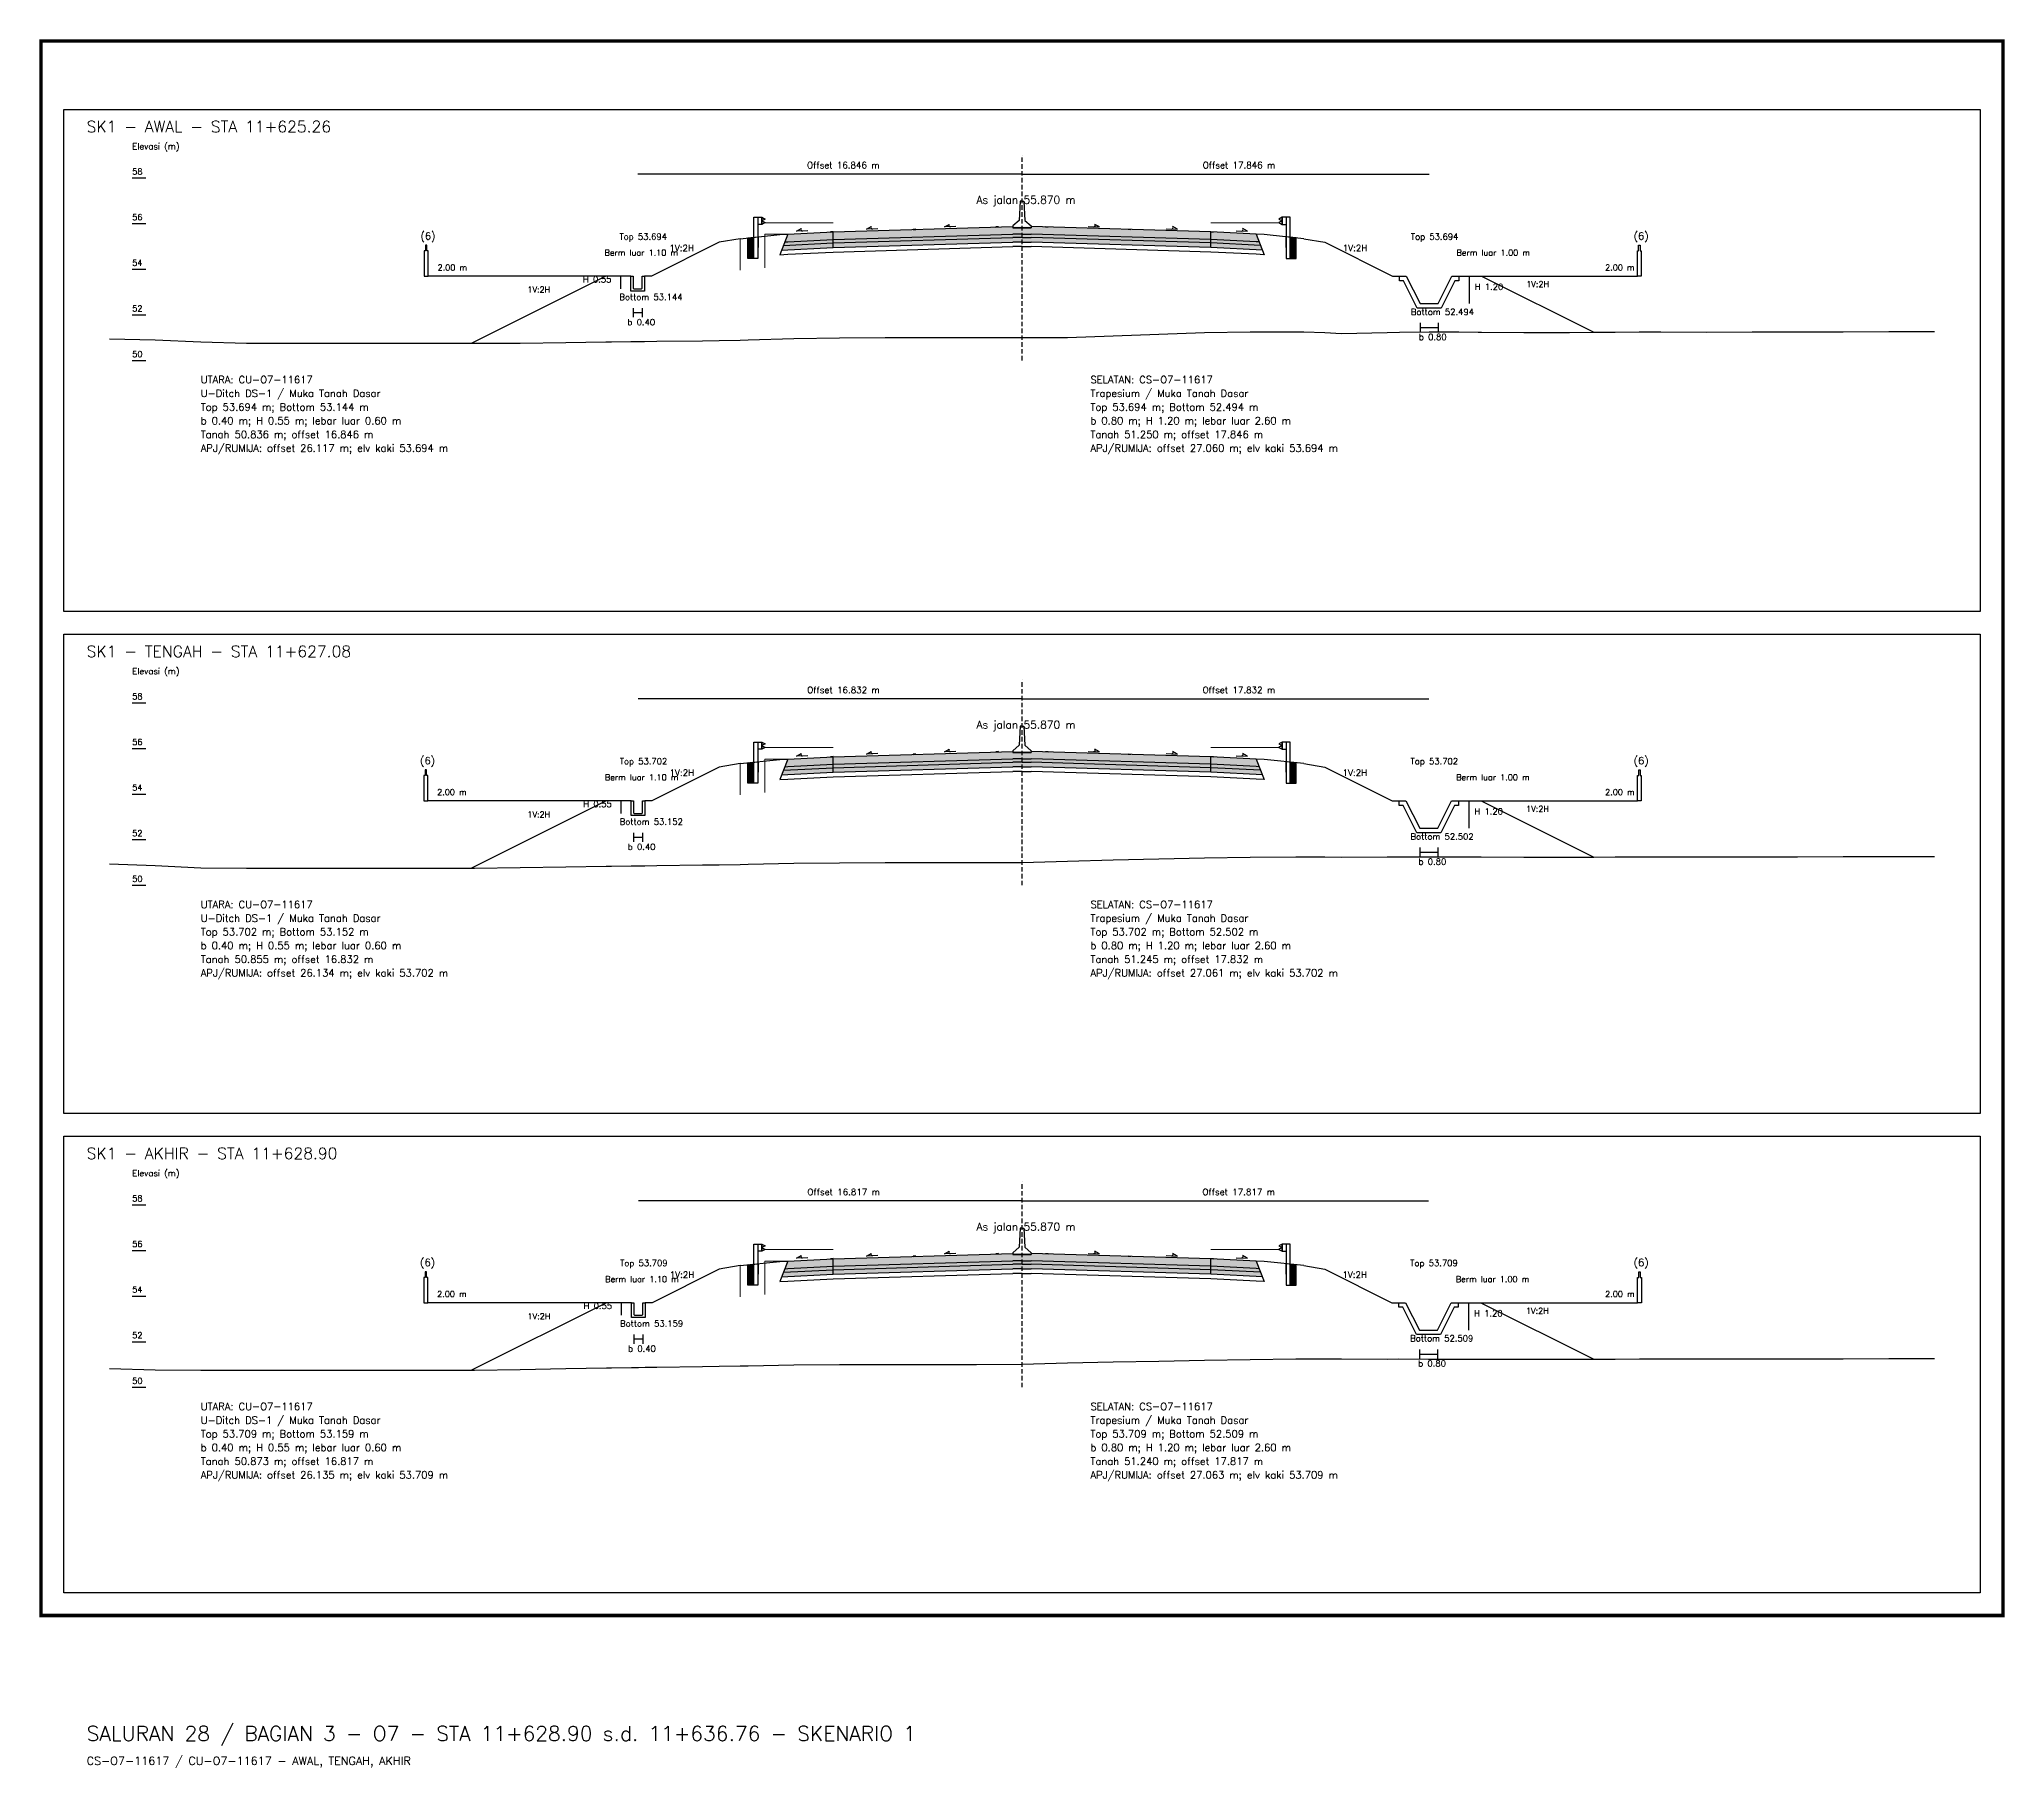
# Model space of a CAD drawing. Header units: metres. Extents: x -24715 to -24517, y 27498 to 30841.
# Drawn here: x -24710.6 to -24624.4, y 28927.4 to 29003.2 of the extents above; entities that cross this region are included whole.
import ezdxf

# ---------------------------------------------------------------- set-up
doc = ezdxf.new("R2010")
doc.units = ezdxf.units.M
doc.linetypes.add('PS_DASH', pattern=[0.3, 0.2, -0.1])
for name, color, linetype, lineweight in [('Dimensi', 230, 'Continuous', 20), ('GRS-ARSIR (HATCH)', 8, 'Continuous', 9), ('Guardrail', 20, 'Continuous', 30), ('HATCH - Beton ramping', 210, 'Continuous', 9), ('HATCH - LFA', 30, 'Continuous', 9), ('HATCH - Pavement', 50, 'Continuous', 9), ('Marka', 20, 'Continuous', 30), ('POT_ALL_GROUP', 2, 'Continuous', 70)]:
    doc.layers.add(name, color=color, linetype=linetype, lineweight=lineweight)
for name, color, linetype in [('POT_ALL_APJ', 2, 'Continuous'), ('POT_ALL_BORDER', 8, 'Continuous'), ('POT_ALL_CHANNEL1', 200, 'Continuous'), ('POT_ALL_DIM', 7, 'Continuous'), ('POT_ALL_GROUND', 1, 'Continuous'), ('POT_ALL_GUIDE', 8, 'Continuous'), ('POT_ALL_ROAD', 4, 'Continuous')]:
    doc.layers.add(name, color=color, linetype=linetype)
doc.styles.get("Standard").update_dxf_attribs({"font": 'simplex.shx'})

# ---------------------------------------------------------------- blocks, each defined once
blk = doc.blocks.new('JALAN_ASLI_TIPIKAL_2OKT_METER')
at = {"layer": 'Guardrail', "lineweight": 9}
h = blk.add_hatch(dxfattribs=at)
h.set_pattern_fill('JIS_LC_20', color=256, scale=0.002)
h.set_pattern_definition([(45, (-29.65569, -21.99233), (-0.02828427, 0.02828427), []), (45, (-29.65489, -21.99233), (-0.02828427, 0.02828427), [])])
h.paths.add_polyline_path([(-12.025, -1.394), (-11.753, -1.394), (-11.753, -0.471), (-12.018, -0.498)])
h = blk.add_hatch(dxfattribs=at)
h.set_pattern_fill('JIS_LC_20', color=256, scale=0.002)
h.set_pattern_definition([(45, (-29.40569, -21.99233), (-0.02828427, 0.02828427), []), (45, (-29.40489, -21.99233), (-0.02828427, 0.02828427), [])])
h.paths.add_polyline_path([(12.018, -0.498), (11.753, -0.471), (11.753, -1.394), (12.025, -1.394)])
at = {"layer": 'HATCH - Beton ramping'}
h = blk.add_hatch(dxfattribs=at)
h.set_pattern_fill('AR-CONC', color=256, scale=0.0005)
h.set_pattern_definition([(50, (-28.949556, -21.99233), (0.09109233, -0.00796954), [0.009525, -0.104775]), (355, (-28.94956, -21.99233), (-0.0176217, 0.09552842), [0.00762, -0.0838203]), (100.45144, (-28.941965, -21.992995), (0.07347062, 0.08755888), [0.008095, -0.08904512]), (46.1842, (-28.94956, -21.96693), (0.13553952, -0.02102116), [0.0142875, -0.1571625]), (96.63556, (-28.93826, -21.96868), (0.11870207, 0.12371306), [0.0121425, -0.1335678]), (351.18415, (-28.94956, -21.96693), (0.11870207, 0.12371306), [0.01143, -0.12572987]), (21, (-28.936856, -21.97328), (0.0758072, -0.0511326), [0.009525, -0.104775]), (326, (-28.93686, -21.97328), (0.03090101, 0.09209398), [0.00762, -0.08382]), (71.45144, (-28.93054, -21.97754), (0.1067082, 0.04096138), [0.008095, -0.08904497]), (37.5, (-28.949556, -21.99233), (0.001544302, 0.04227752), [0, -0.082804, 0, -0.08509, 0, -0.0841375]), (7.5, (-28.949556, -21.99233), (0.03340983, 0.05009029), [0, -0.048514, 0, -0.080899, 0, -0.0320675]), (327.5, (-28.977877, -21.99233), (0.067795298, -0.002864372), [0, -0.03175, 0, -0.09906, 0, -0.131445]), (317.5, (-28.990577, -21.99233), (0.07406459, 0.01271325), [0, -0.041275, 0, -0.065786, 0, -0.093345])])
h.paths.add_polyline_path([(-8.27, -0.566), (-10.401, -0.666), (-10.461, -0.826), (-8.27, -0.716)])
h.paths.add_polyline_path([(-0.4, -0.48), (0, -0.48), (0, -0.33), (-0.4, -0.33), (-8.27, -0.566), (-8.27, -0.716)])
h = blk.add_hatch(dxfattribs=at)
h.set_pattern_fill('AR-CONC', color=256, scale=0.0005)
h.set_pattern_definition([(50, (-28.699556, -21.99233), (0.09109233, -0.00796954), [0.009525, -0.104775]), (355, (-28.69956, -21.99233), (-0.01762171, 0.09552842), [0.00762, -0.0838203]), (100.45144, (-28.691965, -21.992995), (0.07347062, 0.08755888), [0.008095, -0.08904512]), (46.1842, (-28.69956, -21.96693), (0.13553952, -0.02102116), [0.0142875, -0.1571625]), (96.63556, (-28.68826, -21.96868), (0.11870207, 0.12371306), [0.0121425, -0.1335678]), (351.18415, (-28.69956, -21.96693), (0.11870207, 0.12371306), [0.01143, -0.12572987]), (21, (-28.686856, -21.97328), (0.0758072, -0.0511326), [0.009525, -0.104775]), (326, (-28.68686, -21.97328), (0.03090101, 0.09209398), [0.00762, -0.08382]), (71.45144, (-28.68054, -21.97754), (0.10670821, 0.04096138), [0.008095, -0.08904497]), (37.5, (-28.699556, -21.99233), (0.001544302, 0.04227752), [0, -0.082804, 0, -0.08509, 0, -0.0841375]), (7.5, (-28.699556, -21.99233), (0.03340983, 0.050090287), [0, -0.048514, 0, -0.080899, 0, -0.0320675]), (327.5, (-28.727877, -21.99233), (0.067795298, -0.002864372), [0, -0.03175, 0, -0.09906, 0, -0.131445]), (317.5, (-28.740577, -21.99233), (0.07406459, 0.012713246), [0, -0.041275, 0, -0.065786, 0, -0.093345])])
h.paths.add_polyline_path([(8.27, -0.566), (10.401, -0.666), (10.461, -0.826), (8.27, -0.716)])
h.paths.add_polyline_path([(0.4, -0.48), (0, -0.48), (0, -0.33), (0.4, -0.33), (8.27, -0.566), (8.27, -0.716)])
at = {"layer": 'HATCH - LFA'}
h = blk.add_hatch(dxfattribs=at)
h.set_pattern_fill('GRAVEL', color=256, scale=0.0075)
h.set_pattern_definition([(228.012788, (-28.812396, -21.801831), (-1.524, -1.7145), [0.0256291, -2.5372863]), (184.96974, (-28.829541, -21.820881), (2.2859999991, 0.1905000109), [0.04398035, -4.3540537]), (132.510447, (-28.873356, -21.824691), (1.9050000008, -2.0954999993), [0.0310111, -3.0701042]), (267.27369, (-28.947651, -21.872316), (0.1905000004, 3.81), [0.0400503, -3.9649828]), (292.833654, (-28.949556, -21.912321), (-0.9525, 2.286), [0.0392725, -3.8879856]), (357.27369, (-28.934316, -21.948516), (-3.81, 0.1905000004), [0.0400503, -3.9649828]), (37.69424, (-28.894311, -21.950421), (-2.4764999999, -1.9050000001), [0.0529645, -5.24348365]), (72.255328, (-28.852401, -21.918036), (1.3335000004, 4.1909999999), [0.050004, -4.95039425]), (121.429566, (-28.837161, -21.870411), (-1.5240000002, 2.4764999999), [0.040186, -3.9784159]), (175.23636, (-28.858116, -21.836121), (2.0955, -0.1905), [0.0458785, -2.2480453]), (222.397438, (-28.903836, -21.832311), (-2.2859999999, -2.0955000001), [0.05933084, -5.8737579]), (138.814075, (-28.759056, -21.874221), (-1.3335, 1.143), [0.0202503, -2.0047924]), (171.469234, (-28.774296, -21.860886), (2.4765, -0.3809999996), [0.03852615, -3.8140979]), (225, (-28.8124, -21.85517), (0, -0.1905), [0.0269407, -0.242467]), (203.19859, (-28.82573, -21.832311), (0.9525, 0.381), [0.0145081, -1.4362967]), (291.80141, (-28.839066, -21.838026), (-0.1905, 0.5715), [0.0205174, -1.0053565]), (30.96376, (-28.831446, -21.857076), (0.5715, 0.381), [0.033324, -1.0774724]), (161.56505, (-28.80287, -21.83993), (0.381, -0.1905), [0.0240965, -0.5783174]), (16.38954, (-28.949556, -21.838026), (1.905, 0.5715), [0.0337566, -3.341912]), (70.346176, (-28.917171, -21.828501), (-0.762, -2.0955), [0.0283199, -2.8036662]), (293.19859, (-28.80287, -21.801831), (-0.381, 0.9525), [0.029016, -1.4217888]), (343.61046, (-28.791441, -21.828501), (-1.905, 0.5715), [0.0337566, -3.341912]), (339.443955, (-28.949556, -21.956136), (-0.9525, 0.381), [0.0325526, -1.5950801]), (294.77514, (-28.919076, -21.967566), (-0.952500001, 2.0954999995), [0.0272754, -2.7002695]), (66.80141, (-28.800966, -21.992331), (0.381, 0.9525), [0.029016, -1.4217888]), (17.354025, (-28.789536, -21.965661), (-2.4765, -0.762), [0.0319337, -3.1614282]), (69.443955, (-28.89431, -21.992331), (-0.381, -0.9525), [0.0162763, -1.6113564]), (101.30993, (-28.812396, -21.99233), (-0.1905, 0.762), [0.0097136, -0.9616496]), (165.96376, (-28.8143, -21.982806), (0.5715, -0.1905), [0.0392725, -0.7461791]), (186.009006, (-28.852401, -21.973281), (1.905, 0.1905), [0.036395, -3.6031024]), (303.69007, (-28.831446, -21.87422), (-0.1905, 0.381), [0.0274743, -0.6593832]), (353.157227, (-28.816206, -21.897081), (3.2385, -0.3809999998), [0.0479668, -4.7487007]), (60.945396, (-28.76858, -21.902796), (-0.762, -1.3335), [0.0196131, -1.9417044]), (90, (-28.75906, -21.88565), (-0.1905, 0.1905), [0.01143, -0.17907]), (120.256437, (-28.856211, -21.967566), (0.762, -1.3335), [0.026465, -2.6200456]), (48.012787, (-28.869546, -21.944706), (1.524, 1.7145), [0.0512582, -2.5116572]), (0, (-28.83526, -21.9066), (0.1905, 0.1905), [0.04953, -0.14097]), (325.304846, (-28.785726, -21.906606), (1.9050000007, -1.333499999), [0.0301207, -2.9819488]), (254.0546, (-28.76096, -21.92375), (-0.1905, -0.762), [0.0277372, -1.3591238]), (207.645975, (-28.768581, -21.950421), (-3.6195000001, -1.9049999997), [0.0451609, -4.4709348]), (175.426079, (-28.808586, -21.971376), (-2.4765, 0.1905), [0.0477772, -4.7299385])])
h.paths.add_polyline_path([(-8.27, -0.716), (-10.461, -0.826), (-10.54, -1.03), (-8.27, -0.916)])
h.paths.add_polyline_path([(-0.4, -0.68), (0, -0.68), (0, -0.48), (-0.4, -0.48), (-8.27, -0.716), (-8.27, -0.916)])
h = blk.add_hatch(dxfattribs=at)
h.set_pattern_fill('GRAVEL', color=256, scale=0.0075)
h.set_pattern_definition([(228.012788, (-28.562396, -21.801831), (-1.524, -1.7145), [0.0256291, -2.5372863]), (184.96974, (-28.579541, -21.820881), (2.2859999991, 0.1905000109), [0.04398035, -4.3540537]), (132.510447, (-28.623356, -21.824691), (1.9050000008, -2.0954999993), [0.0310111, -3.0701042]), (267.27369, (-28.697651, -21.872316), (0.1905000004, 3.81), [0.04005034, -3.9649828]), (292.833654, (-28.699556, -21.912321), (-0.9525, 2.286), [0.0392725, -3.8879856]), (357.27369, (-28.684316, -21.948516), (-3.81, 0.1905000004), [0.04005034, -3.9649828]), (37.69424, (-28.644311, -21.950421), (-2.4764999999, -1.9050000001), [0.0529645, -5.24348365]), (72.255328, (-28.602401, -21.918036), (1.3335000004, 4.1909999999), [0.050004, -4.95039425]), (121.429566, (-28.587161, -21.870411), (-1.5240000002, 2.4764999999), [0.040186, -3.9784159]), (175.23636, (-28.608116, -21.836121), (2.0955, -0.1905000003), [0.0458785, -2.2480453]), (222.397438, (-28.653836, -21.832311), (-2.2859999999, -2.0955000001), [0.05933084, -5.87375794]), (138.814075, (-28.509056, -21.874221), (-1.3335, 1.143), [0.02025034, -2.0047924]), (171.469234, (-28.524296, -21.860886), (2.4765, -0.3809999996), [0.03852615, -3.8140979]), (225, (-28.5624, -21.85517), (0, -0.1905), [0.0269407, -0.242467]), (203.19859, (-28.57573, -21.832311), (0.9525, 0.381), [0.0145081, -1.4362967]), (291.80141, (-28.589066, -21.838026), (-0.1905, 0.5715), [0.0205174, -1.0053565]), (30.96376, (-28.581446, -21.857076), (0.5715, 0.381), [0.033324, -1.0774724]), (161.56505, (-28.55287, -21.83993), (0.381, -0.1905), [0.0240965, -0.57831736]), (16.38954, (-28.699556, -21.838026), (1.905, 0.5715), [0.0337566, -3.341912]), (70.346176, (-28.667171, -21.828501), (-0.762, -2.0955), [0.0283199, -2.8036662]), (293.19859, (-28.55287, -21.801831), (-0.381, 0.9525), [0.029016, -1.4217888]), (343.61046, (-28.541441, -21.828501), (-1.905, 0.5714999999), [0.0337566, -3.341912]), (339.443955, (-28.699556, -21.956136), (-0.9525, 0.381), [0.03255264, -1.5950801]), (294.77514, (-28.669076, -21.967566), (-0.952500001, 2.0954999995), [0.0272754, -2.7002695]), (66.80141, (-28.550966, -21.992331), (0.381, 0.9525), [0.029016, -1.4217888]), (17.354025, (-28.539536, -21.965661), (-2.4765, -0.7620000002), [0.0319337, -3.1614282]), (69.443955, (-28.64431, -21.992331), (-0.381, -0.9525), [0.0162763, -1.6113564]), (101.30993, (-28.562396, -21.99233), (-0.1905, 0.762), [0.0097136, -0.9616496]), (165.96376, (-28.5643, -21.982806), (0.5715, -0.1905), [0.0392725, -0.7461791]), (186.009006, (-28.602401, -21.973281), (1.905, 0.1905), [0.036395, -3.6031024]), (303.69007, (-28.581446, -21.87422), (-0.1905, 0.381), [0.0274743, -0.6593832]), (353.157227, (-28.566206, -21.897081), (3.2385, -0.3809999998), [0.04796676, -4.7487007]), (60.945396, (-28.51858, -21.902796), (-0.762, -1.3335), [0.0196131, -1.9417044]), (90, (-28.50906, -21.88565), (-0.1905, 0.1905), [0.01143, -0.17907]), (120.256437, (-28.606211, -21.967566), (0.762, -1.3335), [0.026465, -2.62004556]), (48.012787, (-28.619546, -21.944706), (1.524, 1.7145), [0.0512582, -2.5116572]), (0, (-28.58526, -21.9066), (0.1905, 0.1905), [0.04953, -0.14097]), (325.304846, (-28.535726, -21.906606), (1.9050000007, -1.333499999), [0.0301207, -2.98194875]), (254.054604, (-28.51096, -21.92375), (-0.1905, -0.762), [0.0277372, -1.35912375]), (207.645975, (-28.518581, -21.950421), (-3.6195000001, -1.9049999997), [0.0451609, -4.4709348]), (175.426079, (-28.558586, -21.971376), (-2.4765, 0.1905), [0.0477772, -4.7299385])])
h.paths.add_polyline_path([(8.27, -0.716), (10.461, -0.826), (10.54, -1.03), (8.27, -0.916)])
h.paths.add_polyline_path([(0.4, -0.68), (0, -0.68), (0, -0.48), (0.4, -0.48), (8.27, -0.716), (8.27, -0.916)])
at = {"layer": 'HATCH - Pavement'}
h = blk.add_hatch(dxfattribs=at)
h.set_pattern_fill('AR-CONC', color=256, scale=0.001)
h.set_pattern_definition([(50, (-89.43046, -52.62889), (0.18218467, -0.01593909), [0.01905, -0.20955]), (355, (-89.43046, -52.6289), (-0.03524342, 0.19105685), [0.01524, -0.1676406]), (100.45144, (-89.41528, -52.63022), (0.14694125, 0.17511775), [0.01619, -0.17809024]), (46.1842, (-89.43046, -52.5781), (0.27107904, -0.04204233), [0.028575, -0.314325]), (96.63556, (-89.40787, -52.5816), (0.23740413, 0.2474261), [0.024285, -0.2671356]), (351.18415, (-89.43046, -52.5781), (0.2374041, 0.2474261), [0.02286, -0.2514597]), (21, (-89.40506, -52.59079), (0.1516144, -0.1022652), [0.01905, -0.20955]), (326, (-89.40506, -52.5908), (0.06180203, 0.18418797), [0.01524, -0.16764]), (71.45144, (-89.39243, -52.59931), (0.21341642, 0.08192277), [0.01619, -0.17808994]), (37.5, (-89.43046, -52.62889), (0.003088603, 0.08455504), [0, -0.165608, 0, -0.17018, 0, -0.168275]), (7.5, (-89.43046, -52.62889), (0.06681966, 0.100180575), [0, -0.097028, 0, -0.161798, 0, -0.064135]), (327.5, (-89.4871, -52.62889), (0.135590595, -0.005728744), [0, -0.0635, 0, -0.19812, 0, -0.26289]), (317.5, (-89.5125, -52.62889), (0.14812918, 0.02542649), [0, -0.08255, 0, -0.131572, 0, -0.18669])])
h.paths.add_polyline_path([(-8.27, -0.236), (-10.27, -0.336), (-10.401, -0.673), (-10.27, -0.666), (-8.27, -0.566)])
h.paths.add_polyline_path([(-0.4, -0.33), (0, -0.33), (0, 0), (-0.4, 0), (-8.27, -0.236), (-8.27, -0.566)])
h = blk.add_hatch(dxfattribs=at)
h.set_pattern_fill('AR-CONC', color=256, scale=0.001)
h.set_pattern_definition([(50, (-89.18046, -52.62889), (0.18218467, -0.01593909), [0.01905, -0.20955]), (355, (-89.18046, -52.6289), (-0.03524342, 0.19105685), [0.01524, -0.16764058]), (100.45144, (-89.16528, -52.63022), (0.14694125, 0.17511775), [0.01619, -0.17809024]), (46.1842, (-89.18046, -52.5781), (0.27107904, -0.04204233), [0.028575, -0.314325]), (96.63556, (-89.15787, -52.5816), (0.23740413, 0.2474261), [0.024285, -0.2671356]), (351.18415, (-89.18046, -52.5781), (0.2374041, 0.2474261), [0.02286, -0.2514597]), (21, (-89.15506, -52.59079), (0.1516144, -0.1022652), [0.01905, -0.20955]), (326, (-89.15506, -52.5908), (0.06180203, 0.18418797), [0.01524, -0.16764]), (71.45144, (-89.14243, -52.59931), (0.21341642, 0.08192277), [0.01619, -0.17808994]), (37.5, (-89.18046, -52.62889), (0.003088603, 0.08455504), [0, -0.165608, 0, -0.17018, 0, -0.168275]), (7.5, (-89.18046, -52.62889), (0.06681966, 0.100180575), [0, -0.097028, 0, -0.161798, 0, -0.064135]), (327.5, (-89.2371, -52.62889), (0.135590595, -0.005728744), [0, -0.0635, 0, -0.19812, 0, -0.26289]), (317.5, (-89.2625, -52.62889), (0.14812918, 0.02542649), [0, -0.08255, 0, -0.131572, 0, -0.18669])])
h.paths.add_polyline_path([(8.27, -0.236), (10.27, -0.336), (10.401, -0.673), (10.27, -0.666), (8.27, -0.566)])
h.paths.add_polyline_path([(0.4, -0.33), (0, -0.33), (0, 0), (0.4, 0), (8.27, -0.236), (8.27, -0.566)])
at = {"layer": 'Marka'}
h = blk.add_hatch(color=256, dxfattribs=at)
h.dxf.hatch_style = 1
h.paths.add_polyline_path([(-8.27, -0.23), (-8.39, -0.236), (-8.39, -0.242), (-8.27, -0.236)])
h.paths.add_polyline_path([(-4.65, -0.122), (-4.77, -0.125), (-4.77, -0.131), (-4.65, -0.128)])
h.paths.add_polyline_path([(-1.03, -0.019), (-1.03, -0.013), (-1.15, -0.017), (-1.15, -0.023)])
h = blk.add_hatch(color=256, dxfattribs=at)
h.dxf.hatch_style = 1
h.paths.add_polyline_path([(8.27, -0.23), (8.39, -0.236), (8.39, -0.242), (8.27, -0.236)])
h.paths.add_polyline_path([(4.65, -0.122), (4.77, -0.125), (4.77, -0.131), (4.65, -0.128)])
h.paths.add_polyline_path([(1.03, -0.019), (1.03, -0.013), (1.15, -0.017), (1.15, -0.023)])
for p, q in [((-8.27, -0.236), (-0.4, 0)), ((8.27, -0.236), (0.4, 0)), ((-12.353, -0.533), (-10.622, -0.354)), ((-10.27, -0.336), (-10.62, -1.234)), ((-10.62, -0.354), (-10.27, -0.336)), ((-10.461, -0.826), (-8.27, -0.716)), ((-10.401, -0.673), (-10.27, -0.666)), ((-10.27, -0.336), (-8.27, -0.236)), ((-10.27, -0.666), (-8.27, -0.566)), ((-8.27, -0.916), (-8.27, -0.236)), ((-8.27, -0.566), (-0.4, -0.33)), ((-8.27, -0.716), (-0.4, -0.48)), ((-8.27, -0.916), (-0.4, -0.68)), ((0, -0.05), (-0.4, -0.05)), ((0, -0.33), (-0.4, -0.33)), ((0, -0.48), (-0.4, -0.48)), ((0, -0.68), (-0.4, -0.68)), ((0, -0.05), (0.4, -0.05)), ((0, -0.33), (0.4, -0.33)), ((0, -0.48), (0.4, -0.48)), ((0, -0.68), (0.4, -0.68)), ((8.27, -0.566), (0.4, -0.33)), ((8.27, -0.716), (0.4, -0.48)), ((8.27, -0.916), (0.4, -0.68)), ((8.27, -0.916), (8.27, -0.236)), ((10.27, -0.336), (8.27, -0.236)), ((10.27, -0.666), (8.27, -0.566)), ((10.461, -0.826), (8.27, -0.716)), ((10.27, -0.336), (10.62, -1.234)), ((10.62, -0.354), (10.27, -0.336)), ((10.401, -0.673), (10.27, -0.666)), ((12.353, -0.533), (10.622, -0.354)), ((-10.62, -1.234), (-10.27, -1.216)), ((-10.54, -1.03), (-8.27, -0.916)), ((-10.27, -1.216), (-8.27, -1.116)), ((-8.27, -1.116), (-0.4, -0.88)), ((0, -0.88), (-0.4, -0.88)), ((0, -0.88), (0.4, -0.88)), ((8.27, -1.116), (0.4, -0.88)), ((10.54, -1.03), (8.27, -0.916)), ((10.27, -1.216), (8.27, -1.116)), ((10.62, -1.234), (10.27, -1.216))]:
    blk.add_line(p, q)
for points in [[(0, 1.11), (-0.075, 1.11), (-0.125, 0.27), (-0.4, 0.03), (-0.4, -0.05), (0, -0.05)], [(0, 1.11), (0.075, 1.11), (0.125, 0.27), (0.4, 0.03), (0.4, -0.05), (0, -0.05)], [(-6.818, -0.116), (-6.616, 0)], [(-3.401, -0.02), (-3.199, 0.096)], [(3.401, -0.02), (3.199, 0.096)], [(6.818, -0.116), (6.616, 0)], [(-9.887, -0.208), (-9.686, -0.092)], [(-9.387, -0.193), (-9.887, -0.208)], [(-6.318, -0.101), (-6.818, -0.116)], [(-2.901, -0.005), (-3.401, -0.02)], [(2.901, -0.005), (3.401, -0.02)], [(6.318, -0.101), (6.818, -0.116)], [(9.387, -0.193), (9.887, -0.208)], [(9.887, -0.208), (9.686, -0.092)]]:
    blk.add_lwpolyline(points)
for centre, start, end in [((-6.556, -0.037), 148.28164, 271.71836), ((-3.139, 0.059), 148.28164, 271.71836), ((3.139, 0.059), 268.28164, 31.71836), ((6.556, -0.037), 268.28164, 31.71836), ((-9.625, -0.129), 148.28164, 271.71836), ((9.625, -0.129), 268.28164, 31.71836)]:
    blk.add_arc(centre, 0.0711, start, end)
at = {"layer": 'Dimensi'}
for p, q in [((-8.27, 0.168), (-11.27, 0.168)), ((8.27, 0.168), (11.27, 0.168))]:
    blk.add_line(p, q, dxfattribs=at)
at = {"layer": 'GRS-ARSIR (HATCH)'}
for p, q in [((-12.353, -0.533), (-12.353, -1.909)), ((-11.27, -0.336), (-11.27, -1.803)), ((-10.27, -0.336), (-11.27, -0.336))]:
    blk.add_line(p, q, dxfattribs=at)
at = {"layer": 'Guardrail'}
for points in [[(-11.753, -1.394), (-11.753, 0.406), (-11.575, 0.406), (-11.575, -1.394), (-11.753, -1.394)], [(-11.575, 0.406), (-11.397, 0.406), (-11.397, 0.094), (-11.575, 0.094)], [(-11.397, 0.25), (-11.397, 0.406), (-11.262, 0.328), (-11.397, 0.25)], [(-11.397, 0.094), (-11.397, 0.25), (-11.262, 0.172), (-11.397, 0.094)], [(11.397, 0.25), (11.397, 0.406), (11.262, 0.328), (11.397, 0.25)], [(11.397, 0.094), (11.397, 0.25), (11.262, 0.172), (11.397, 0.094)], [(11.575, 0.406), (11.397, 0.406), (11.397, 0.094), (11.575, 0.094)], [(11.753, -1.394), (11.753, 0.406), (11.575, 0.406), (11.575, -1.394), (11.753, -1.394)], [(-11.575, -1.394), (-12.025, -1.394), (-12.018, -0.498), (-11.568, -0.453), (-11.575, -1.394)], [(11.575, -1.394), (12.025, -1.394), (12.018, -0.498), (11.568, -0.453), (11.575, -1.394)]]:
    blk.add_lwpolyline(points, dxfattribs=at)
at = {"layer": 'Marka'}
for points in [[(-8.39, -0.242), (-8.27, -0.236), (-8.27, -0.23), (-8.39, -0.236), (-8.39, -0.242)], [(8.39, -0.242), (8.27, -0.236), (8.27, -0.23), (8.39, -0.236), (8.39, -0.242)]]:
    blk.add_lwpolyline(points, dxfattribs=at)
for points in [[(-4.65, -0.122), (-4.77, -0.125), (-4.77, -0.131), (-4.65, -0.128)], [(-1.03, -0.013), (-1.15, -0.017), (-1.15, -0.023), (-1.03, -0.019)], [(1.03, -0.013), (1.15, -0.017), (1.15, -0.023), (1.03, -0.019)], [(4.65, -0.122), (4.77, -0.125), (4.77, -0.131), (4.65, -0.128)]]:
    blk.add_lwpolyline(points, close=True, dxfattribs=at)

msp = doc.modelspace()

# ---------------------------------------------------------------- linework, layer by layer
at = {"layer": 'POT_ALL_APJ', "linetype": 'Continuous'}
for points in [[(-24693.72345, 28993.90118), (-24693.72345, 28992.79677), (-24693.55345, 28992.79677), (-24693.55345, 28993.90118), (-24693.60845, 28993.90118), (-24693.60845, 28994.15118), (-24693.63845, 28994.15118), (-24693.66845, 28994.15118), (-24693.66845, 28993.90118), (-24693.72345, 28993.90118)], [(-24640.37637, 28993.90118), (-24640.37637, 28992.79677), (-24640.54637, 28992.79677), (-24640.54637, 28993.90118), (-24640.49137, 28993.90118), (-24640.49137, 28994.15118), (-24640.46137, 28994.15118), (-24640.43137, 28994.15118), (-24640.43137, 28993.90118), (-24640.37637, 28993.90118)], [(-24685.76748, 28992.79677), (-24693.55345, 28992.79677)], [(-24647.37482, 28992.79677), (-24640.54637, 28992.79677)], [(-24693.74049, 28970.90852), (-24693.74049, 28969.80411), (-24693.57049, 28969.80411), (-24693.57049, 28970.90852), (-24693.62549, 28970.90852), (-24693.62549, 28971.15852), (-24693.65549, 28971.15852), (-24693.68549, 28971.15852), (-24693.68549, 28970.90852), (-24693.74049, 28970.90852)], [(-24640.37471, 28970.90852), (-24640.37471, 28969.80411), (-24640.54471, 28969.80411), (-24640.54471, 28970.90852), (-24640.48971, 28970.90852), (-24640.48971, 28971.15852), (-24640.45971, 28971.15852), (-24640.42971, 28971.15852), (-24640.42971, 28970.90852), (-24640.37471, 28970.90852)], [(-24685.75278, 28969.80411), (-24693.57049, 28969.80411)], [(-24647.38952, 28969.80411), (-24640.54471, 28969.80411)], [(-24693.74141, 28948.91587), (-24693.74141, 28947.81146), (-24693.57141, 28947.81146), (-24693.57141, 28948.91587), (-24693.62641, 28948.91587), (-24693.62641, 28949.16587), (-24693.65641, 28949.16587), (-24693.68641, 28949.16587), (-24693.68641, 28948.91587), (-24693.74141, 28948.91587)], [(-24640.37329, 28948.91587), (-24640.37329, 28947.81146), (-24640.54329, 28947.81146), (-24640.54329, 28948.91587), (-24640.48829, 28948.91587), (-24640.48829, 28949.16587), (-24640.45829, 28949.16587), (-24640.42829, 28949.16587), (-24640.42829, 28948.91587), (-24640.37329, 28948.91587)], [(-24685.73808, 28947.81146), (-24693.57141, 28947.81146)], [(-24647.40422, 28947.81146), (-24640.54329, 28947.81146)]]:
    msp.add_lwpolyline(points, dxfattribs=at)
at = {"layer": 'POT_ALL_BORDER', "linetype": 'Continuous'}
for points in [[(-24709.52115, 29000.10229), (-24625.52115, 29000.10229), (-24625.52115, 28978.10229), (-24709.52115, 28978.10229), (-24709.52115, 29000.10229)], [(-24709.52115, 28977.10229), (-24625.52115, 28977.10229), (-24625.52115, 28956.10229), (-24709.52115, 28956.10229), (-24709.52115, 28977.10229)], [(-24709.52115, 28955.10229), (-24625.52115, 28955.10229), (-24625.52115, 28935.10229), (-24709.52115, 28935.10229), (-24709.52115, 28955.10229)]]:
    msp.add_lwpolyline(points, dxfattribs=at)
at = {"layer": 'POT_ALL_CHANNEL1', "linetype": 'Continuous'}
for points in [[(-24684.16748, 28992.79677), (-24684.06748, 28992.79677), (-24684.06748, 28992.14677), (-24684.66748, 28992.14677), (-24684.66748, 28992.79677), (-24684.56748, 28992.79677), (-24684.56748, 28992.27677), (-24684.53748, 28992.24677), (-24684.19748, 28992.24677), (-24684.16748, 28992.27677), (-24684.16748, 28992.79677)], [(-24650.97482, 28992.79677), (-24650.67482, 28992.79677), (-24650.07482, 28991.59677), (-24649.27482, 28991.59677), (-24648.67482, 28992.79677), (-24648.37482, 28992.79677), (-24648.37482, 28992.59677), (-24648.55121, 28992.59677), (-24649.15121, 28991.39677), (-24650.19843, 28991.39677), (-24650.79843, 28992.59677), (-24650.97482, 28992.59677), (-24650.97482, 28992.79677)], [(-24684.15278, 28969.80411), (-24684.05278, 28969.80411), (-24684.05278, 28969.15411), (-24684.65278, 28969.15411), (-24684.65278, 28969.80411), (-24684.55278, 28969.80411), (-24684.55278, 28969.28411), (-24684.52278, 28969.25411), (-24684.18278, 28969.25411), (-24684.15278, 28969.28411), (-24684.15278, 28969.80411)], [(-24650.98952, 28969.80411), (-24650.68952, 28969.80411), (-24650.08952, 28968.60411), (-24649.28952, 28968.60411), (-24648.68952, 28969.80411), (-24648.38952, 28969.80411), (-24648.38952, 28969.60411), (-24648.56591, 28969.60411), (-24649.16591, 28968.40411), (-24650.21313, 28968.40411), (-24650.81313, 28969.60411), (-24650.98952, 28969.60411), (-24650.98952, 28969.80411)], [(-24684.13808, 28947.81146), (-24684.03808, 28947.81146), (-24684.03808, 28947.16146), (-24684.63808, 28947.16146), (-24684.63808, 28947.81146), (-24684.53808, 28947.81146), (-24684.53808, 28947.29146), (-24684.50808, 28947.26146), (-24684.16808, 28947.26146), (-24684.13808, 28947.29146), (-24684.13808, 28947.81146)], [(-24651.00422, 28947.81146), (-24650.70422, 28947.81146), (-24650.10422, 28946.61146), (-24649.30422, 28946.61146), (-24648.70422, 28947.81146), (-24648.40422, 28947.81146), (-24648.40422, 28947.61146), (-24648.58061, 28947.61146), (-24649.18061, 28946.41146), (-24650.22782, 28946.41146), (-24650.82782, 28947.61146), (-24651.00422, 28947.61146), (-24651.00422, 28947.81146)]]:
    msp.add_lwpolyline(points, dxfattribs=at)
at = {"layer": 'POT_ALL_DIM', "linetype": 'Continuous'}
for points in [[(-24667.52115, 28997.27229), (-24684.36748, 28997.27229)], [(-24667.52115, 28997.27229), (-24649.67482, 28997.27229)], [(-24685.11748, 28992.79677), (-24685.11748, 28992.24677)], [(-24647.92482, 28992.79677), (-24647.92482, 28991.59677)], [(-24684.56748, 28991.39677), (-24684.56748, 28990.99677)], [(-24684.16748, 28991.39677), (-24684.16748, 28990.99677)], [(-24684.16748, 28991.19677), (-24684.56748, 28991.19677)], [(-24650.07482, 28990.74677), (-24650.07482, 28990.34677)], [(-24650.07482, 28990.54677), (-24649.27482, 28990.54677)], [(-24649.27482, 28990.74677), (-24649.27482, 28990.34677)], [(-24667.52115, 28974.27229), (-24684.35278, 28974.27229)], [(-24667.52115, 28974.27229), (-24649.68952, 28974.27229)], [(-24685.10278, 28969.80411), (-24685.10278, 28969.25411)], [(-24647.93952, 28969.80411), (-24647.93952, 28968.60411)], [(-24684.55278, 28968.40411), (-24684.55278, 28968.00411)], [(-24684.15278, 28968.20411), (-24684.55278, 28968.20411)], [(-24684.15278, 28968.40411), (-24684.15278, 28968.00411)], [(-24650.08952, 28967.75411), (-24650.08952, 28967.35411)], [(-24650.08952, 28967.55411), (-24649.28952, 28967.55411)], [(-24649.28952, 28967.75411), (-24649.28952, 28967.35411)], [(-24667.52115, 28952.27229), (-24684.33808, 28952.27229)], [(-24667.52115, 28952.27229), (-24649.70422, 28952.27229)], [(-24685.08808, 28947.81146), (-24685.08808, 28947.26146)], [(-24647.95422, 28947.81146), (-24647.95422, 28946.61146)], [(-24684.53808, 28946.41146), (-24684.53808, 28946.01146)], [(-24684.13808, 28946.41146), (-24684.13808, 28946.01146)], [(-24684.13808, 28946.21146), (-24684.53808, 28946.21146)], [(-24650.10422, 28945.76146), (-24650.10422, 28945.36146)], [(-24650.10422, 28945.56146), (-24649.30422, 28945.56146)], [(-24649.30422, 28945.76146), (-24649.30422, 28945.36146)]]:
    msp.add_lwpolyline(points, dxfattribs=at)
at = {"layer": 'POT_ALL_GROUND', "linetype": 'Continuous'}
for points in [[(-24707.52115, 28990.04758), (-24705.52115, 28990.00188), (-24703.52115, 28989.92246), (-24701.52115, 28989.85768), (-24699.52115, 28989.85852), (-24697.52115, 28989.8594), (-24695.52115, 28989.85754), (-24693.63845, 28989.85656), (-24693.52115, 28989.85655), (-24691.63845, 28989.86127), (-24691.52115, 28989.86196), (-24689.52115, 28989.86331), (-24687.52115, 28989.89005), (-24685.76748, 28989.91782), (-24685.52115, 28989.92172), (-24684.66748, 28989.93461), (-24684.36748, 28989.93791), (-24684.06748, 28989.94121), (-24683.52115, 28989.94722), (-24681.52115, 28989.96922), (-24680.79106, 28989.97726), (-24679.87442, 28989.99684), (-24679.52115, 28990.00659), (-24677.52115, 28990.0712), (-24675.52115, 28990.09271), (-24673.52115, 28990.10281), (-24671.52115, 28990.10398), (-24669.52115, 28990.10476), (-24667.52115, 28990.10383), (-24665.52115, 28990.11243), (-24663.52115, 28990.18341), (-24661.52115, 28990.26133), (-24659.52115, 28990.32235), (-24657.52115, 28990.35145), (-24655.52115, 28990.35085), (-24655.16787, 28990.35066), (-24654.25123, 28990.3262), (-24653.52115, 28990.28822), (-24651.52115, 28990.32231), (-24650.97482, 28990.34799), (-24649.67482, 28990.35215), (-24649.52115, 28990.35228), (-24648.37482, 28990.35069), (-24647.52115, 28990.3482), (-24647.37482, 28990.3473), (-24645.52115, 28990.33592), (-24643.52115, 28990.33347), (-24642.46137, 28990.34006), (-24641.52115, 28990.34591), (-24640.46137, 28990.35108), (-24639.52115, 28990.35181), (-24637.52115, 28990.35035), (-24635.52115, 28990.35328), (-24633.52115, 28990.35846), (-24631.52115, 28990.36145), (-24629.52115, 28990.36575), (-24627.52115, 28990.36719)], [(-24707.52115, 28967.03901), (-24705.52115, 28966.96542), (-24703.52115, 28966.862), (-24701.52115, 28966.85375), (-24699.52115, 28966.85253), (-24697.52115, 28966.85229), (-24695.52115, 28966.85229), (-24693.65549, 28966.85229), (-24693.52115, 28966.85229), (-24691.65549, 28966.85274), (-24691.52115, 28966.85353), (-24689.52115, 28966.87582), (-24687.52115, 28966.90749), (-24685.75278, 28966.93549), (-24685.52115, 28966.93916), (-24684.65278, 28966.95291), (-24684.35278, 28966.95766), (-24684.05278, 28966.96241), (-24683.52115, 28966.97083), (-24681.52115, 28966.99585), (-24680.79106, 28967.00389), (-24679.87442, 28967.01397), (-24679.52115, 28967.02196), (-24677.52115, 28967.07718), (-24675.52115, 28967.0921), (-24673.52115, 28967.101), (-24671.52115, 28967.10448), (-24669.52115, 28967.10508), (-24667.52115, 28967.10452), (-24665.52115, 28967.15582), (-24663.52115, 28967.21668), (-24661.52115, 28967.26624), (-24659.52115, 28967.30428), (-24657.52115, 28967.34232), (-24655.52115, 28967.34792), (-24655.16787, 28967.34774), (-24654.25123, 28967.3469), (-24653.52115, 28967.3302), (-24651.52115, 28967.34707), (-24650.98952, 28967.34695), (-24649.68952, 28967.34752), (-24649.52115, 28967.3474), (-24648.38952, 28967.34633), (-24647.52115, 28967.3441), (-24647.38952, 28967.3438), (-24645.52115, 28967.33355), (-24643.52115, 28967.33353), (-24642.45971, 28967.33925), (-24641.52115, 28967.34509), (-24640.45971, 28967.3474), (-24639.52115, 28967.34842), (-24637.52115, 28967.3485), (-24635.52115, 28967.35276), (-24633.52115, 28967.35603), (-24631.52115, 28967.358), (-24629.52115, 28967.36387), (-24627.52115, 28967.37098)], [(-24707.52115, 28944.92465), (-24705.52115, 28944.87158), (-24703.52115, 28944.85229), (-24701.52115, 28944.85229), (-24699.52115, 28944.85229), (-24697.52115, 28944.85229), (-24695.52115, 28944.85229), (-24693.65641, 28944.85229), (-24693.52115, 28944.85229), (-24691.65641, 28944.85229), (-24691.52115, 28944.85229), (-24689.52115, 28944.88301), (-24687.52115, 28944.9233), (-24685.73808, 28944.95316), (-24685.52115, 28944.95659), (-24684.63808, 28944.97058), (-24684.33808, 28944.97533), (-24684.03808, 28944.98008), (-24683.52115, 28944.98827), (-24681.52115, 28945.01994), (-24680.79106, 28945.03052), (-24679.87442, 28945.0406), (-24679.52115, 28945.04449), (-24677.52115, 28945.09057), (-24675.52115, 28945.09904), (-24673.52115, 28945.10306), (-24671.52115, 28945.10541), (-24669.52115, 28945.10482), (-24667.52115, 28945.10959), (-24665.52115, 28945.16771), (-24663.52115, 28945.21283), (-24661.52115, 28945.25087), (-24659.52115, 28945.2889), (-24657.52115, 28945.32694), (-24655.52115, 28945.34554), (-24655.16787, 28945.34496), (-24654.25123, 28945.34403), (-24653.52115, 28945.3433), (-24651.52115, 28945.34266), (-24651.00422, 28945.34281), (-24649.70422, 28945.34208), (-24649.52115, 28945.34195), (-24648.40422, 28945.34106), (-24647.52115, 28945.33996), (-24647.40422, 28945.33964), (-24645.52115, 28945.33445), (-24643.52115, 28945.33731), (-24642.45829, 28945.33845), (-24641.52115, 28945.34221), (-24640.45829, 28945.34336), (-24639.52115, 28945.34437), (-24637.52115, 28945.34735), (-24635.52115, 28945.35178), (-24633.52115, 28945.35225), (-24631.52115, 28945.35545), (-24629.52115, 28945.36129), (-24627.52115, 28945.3703)]]:
    msp.add_lwpolyline(points, dxfattribs=at)
at = {"layer": 'POT_ALL_GROUP', "linetype": 'Continuous', "lineweight": 70, "const_width": 0.15}
msp.add_lwpolyline([(-24710.52115, 29003.10229), (-24624.52115, 29003.10229), (-24624.52115, 28934.10229), (-24710.52115, 28934.10229), (-24710.52115, 29003.10229)], dxfattribs=at)
at = {"layer": 'POT_ALL_GUIDE', "linetype": 'PS_DASH'}
for points in [[(-24667.52115, 28989.10229), (-24667.52115, 28998.10229)], [(-24667.52115, 28966.10229), (-24667.52115, 28975.10229)], [(-24667.52115, 28944.10229), (-24667.52115, 28953.10229)]]:
    msp.add_lwpolyline(points, dxfattribs=at)
at = {"layer": 'POT_ALL_GUIDE', "linetype": 'Continuous'}
for points in [[(-24706.52115, 28997.10229), (-24705.92115, 28997.10229)], [(-24706.52115, 28995.10229), (-24705.92115, 28995.10229)], [(-24706.52115, 28993.10229), (-24705.92115, 28993.10229)], [(-24706.52115, 28991.10229), (-24705.92115, 28991.10229)], [(-24706.52115, 28989.10229), (-24705.92115, 28989.10229)], [(-24706.52115, 28974.10229), (-24705.92115, 28974.10229)], [(-24706.52115, 28972.10229), (-24705.92115, 28972.10229)], [(-24706.52115, 28970.10229), (-24705.92115, 28970.10229)], [(-24706.52115, 28968.10229), (-24705.92115, 28968.10229)], [(-24706.52115, 28966.10229), (-24705.92115, 28966.10229)], [(-24706.52115, 28952.10229), (-24705.92115, 28952.10229)], [(-24706.52115, 28950.10229), (-24705.92115, 28950.10229)], [(-24706.52115, 28948.10229), (-24705.92115, 28948.10229)], [(-24706.52115, 28946.10229), (-24705.92115, 28946.10229)], [(-24706.52115, 28944.10229), (-24705.92115, 28944.10229)]]:
    msp.add_lwpolyline(points, dxfattribs=at)
at = {"layer": 'POT_ALL_ROAD', "linetype": 'Continuous'}
for points in [[(-24679.87442, 28994.43889), (-24680.79106, 28994.28497), (-24683.76748, 28992.79677), (-24684.06748, 28992.79677)], [(-24655.16787, 28994.43889), (-24654.25123, 28994.28497), (-24651.27482, 28992.79677), (-24650.97482, 28992.79677)], [(-24685.76748, 28992.79677), (-24691.63845, 28989.86127)], [(-24684.66748, 28992.79677), (-24685.76748, 28992.79677)], [(-24648.37482, 28992.79677), (-24647.37482, 28992.79677)], [(-24647.37482, 28992.79677), (-24642.46137, 28990.34006)], [(-24679.87442, 28971.43889), (-24680.79106, 28971.28497), (-24683.75278, 28969.80411), (-24684.05278, 28969.80411)], [(-24655.16787, 28971.43889), (-24654.25123, 28971.28497), (-24651.28952, 28969.80411), (-24650.98952, 28969.80411)], [(-24685.75278, 28969.80411), (-24691.65549, 28966.85274)], [(-24684.65278, 28969.80411), (-24685.75278, 28969.80411)], [(-24648.38952, 28969.80411), (-24647.38952, 28969.80411)], [(-24647.38952, 28969.80411), (-24642.45971, 28967.33925)], [(-24679.87442, 28949.43889), (-24680.79106, 28949.28497), (-24683.73808, 28947.81146), (-24684.03808, 28947.81146)], [(-24655.16787, 28949.43889), (-24654.25123, 28949.28497), (-24651.30422, 28947.81146), (-24651.00422, 28947.81146)], [(-24685.73808, 28947.81146), (-24691.65641, 28944.85229)], [(-24684.63808, 28947.81146), (-24685.73808, 28947.81146)], [(-24648.40422, 28947.81146), (-24647.40422, 28947.81146)], [(-24647.40422, 28947.81146), (-24642.45829, 28945.33845)]]:
    msp.add_lwpolyline(points, dxfattribs=at)

# ---------------------------------------------------------------- block references
at = {"layer": 'POT_ALL_ROAD'}
for p in [(-24667.52115, 28994.97229), (-24667.52115, 28971.97229), (-24667.52115, 28949.97229)]:
    msp.add_blockref('JALAN_ASLI_TIPIKAL_2OKT_METER', p, dxfattribs=at)

# ---------------------------------------------------------------- texts
at = {"layer": 'POT_ALL_APJ'}
for s, height, p in [('(6)', 0.32, (-24693.88845, 28994.39677)), ('(6)', 0.32, (-24640.71137, 28994.39677)), ('2.00 m', 0.26, (-24693.13845, 28993.04677)), ('2.00 m', 0.26, (-24641.96137, 28993.04677)), ('(6)', 0.32, (-24693.90549, 28971.40411)), ('(6)', 0.32, (-24640.70971, 28971.40411)), ('2.00 m', 0.26, (-24693.15549, 28970.05411)), ('2.00 m', 0.26, (-24641.95971, 28970.05411)), ('(6)', 0.32, (-24693.90641, 28949.41146)), ('(6)', 0.32, (-24640.70829, 28949.41146)), ('2.00 m', 0.26, (-24693.15641, 28948.06146)), ('2.00 m', 0.26, (-24641.95829, 28948.06146))]:
    msp.add_text(s, height=height, dxfattribs=at).set_placement(p)
at = {"layer": 'POT_ALL_CHANNEL1'}
for s, height, p in [('Top 53.694', 0.27, (-24685.16748, 28994.39677)), ('Top 53.694', 0.27, (-24650.47482, 28994.39677)), ('Bottom 53.144', 0.27, (-24685.16748, 28991.74677)), ('Bottom 52.494', 0.27, (-24650.47482, 28991.09677)), ('UTARA: CU-O7-11617', 0.32, (-24703.52115, 28988.10229)), ('SELATAN: CS-O7-11617', 0.32, (-24664.52115, 28988.10229)), ('Top 53.702', 0.27, (-24685.15278, 28971.40411)), ('Top 53.702', 0.27, (-24650.48952, 28971.40411)), ('Bottom 53.152', 0.27, (-24685.15278, 28968.75411)), ('Bottom 52.502', 0.27, (-24650.48952, 28968.10411)), ('UTARA: CU-O7-11617', 0.32, (-24703.52115, 28965.10229)), ('SELATAN: CS-O7-11617', 0.32, (-24664.52115, 28965.10229)), ('Top 53.709', 0.27, (-24685.13808, 28949.41146)), ('Top 53.709', 0.27, (-24650.50422, 28949.41146)), ('Bottom 53.159', 0.27, (-24685.13808, 28946.76146)), ('Bottom 52.509', 0.27, (-24650.50422, 28946.11146)), ('UTARA: CU-O7-11617', 0.32, (-24703.52115, 28943.10229)), ('SELATAN: CS-O7-11617', 0.32, (-24664.52115, 28943.10229))]:
    msp.add_text(s, height=height, dxfattribs=at).set_placement(p)
at = {"layer": 'POT_ALL_DIM'}
for s, height, p in [('SK1 - AWAL - STA 11+625.26', 0.5, (-24708.52115, 28999.10229)), ('Elevasi (m)', 0.27, (-24706.52115, 28998.35229)), ('58', 0.26, (-24706.52115, 28997.25229)), ('Offset 16.846 m', 0.28, (-24676.94431, 28997.52229)), ('Offset 17.846 m', 0.28, (-24659.59798, 28997.52229)), ('56', 0.26, (-24706.52115, 28995.25229)), ('As jalan 55.870 m', 0.34, (-24669.52115, 28995.97229)), ('Berm luar 1.10 m', 0.26, (-24685.81748, 28993.69677)), ('1V:2H', 0.28, (-24682.97927, 28993.89087)), ('1V:2H', 0.28, (-24653.46303, 28993.89087)), ('Berm luar 1.00 m', 0.26, (-24648.47482, 28993.69677)), ('54', 0.26, (-24706.52115, 28993.25229)), ('1V:2H', 0.26, (-24689.20296, 28992.07902)), ('H 0.55', 0.27, (-24686.76748, 28992.52177)), ('H 1.20', 0.27, (-24647.67482, 28992.19677)), ('1V:2H', 0.26, (-24645.41809, 28992.31841)), ('52', 0.26, (-24706.52115, 28991.25229)), ('b 0.40', 0.27, (-24684.81748, 28990.64677)), ('50', 0.26, (-24706.52115, 28989.25229)), ('b 0.80', 0.27, (-24650.12482, 28989.99677)), ('U-Ditch DS-1 / Muka Tanah Dasar', 0.32, (-24703.52115, 28987.50229)), ('Trapesium / Muka Tanah Dasar', 0.32, (-24664.52115, 28987.50229)), ('Top 53.694 m; Bottom 53.144 m', 0.32, (-24703.52115, 28986.90229)), ('Top 53.694 m; Bottom 52.494 m', 0.32, (-24664.52115, 28986.90229)), ('b 0.40 m; H 0.55 m; lebar luar 0.60 m', 0.32, (-24703.52115, 28986.30229)), ('b 0.80 m; H 1.20 m; lebar luar 2.60 m', 0.32, (-24664.52115, 28986.30229)), ('Tanah 50.836 m; offset 16.846 m', 0.32, (-24703.52115, 28985.70229)), ('APJ/RUMIJA: offset 26.117 m; elv kaki 53.694 m', 0.32, (-24703.52115, 28985.10229)), ('Tanah 51.250 m; offset 17.846 m', 0.32, (-24664.52115, 28985.70229)), ('APJ/RUMIJA: offset 27.060 m; elv kaki 53.694 m', 0.32, (-24664.52115, 28985.10229)), ('SK1 - TENGAH - STA 11+627.08', 0.5, (-24708.52115, 28976.10229)), ('Elevasi (m)', 0.27, (-24706.52115, 28975.35229)), ('58', 0.26, (-24706.52115, 28974.25229)), ('Offset 16.832 m', 0.28, (-24676.93696, 28974.52229)), ('Offset 17.832 m', 0.28, (-24659.60533, 28974.52229)), ('As jalan 55.870 m', 0.34, (-24669.52115, 28972.97229)), ('56', 0.26, (-24706.52115, 28972.25229)), ('Berm luar 1.10 m', 0.26, (-24685.80278, 28970.70411)), ('1V:2H', 0.28, (-24682.97192, 28970.89454)), ('1V:2H', 0.28, (-24653.47038, 28970.89454)), ('Berm luar 1.00 m', 0.26, (-24648.48952, 28970.70411)), ('54', 0.26, (-24706.52115, 28970.25229)), ('H 0.55', 0.27, (-24686.75278, 28969.52911)), ('1V:2H', 0.26, (-24689.20413, 28969.07843)), ('H 1.20', 0.27, (-24647.68952, 28969.20411)), ('1V:2H', 0.26, (-24645.42461, 28969.32168)), ('52', 0.26, (-24706.52115, 28968.25229)), ('b 0.40', 0.27, (-24684.80278, 28967.65411)), ('b 0.80', 0.27, (-24650.13952, 28967.00411)), ('50', 0.26, (-24706.52115, 28966.25229)), ('U-Ditch DS-1 / Muka Tanah Dasar', 0.32, (-24703.52115, 28964.50229)), ('Trapesium / Muka Tanah Dasar', 0.32, (-24664.52115, 28964.50229)), ('Top 53.702 m; Bottom 53.152 m', 0.32, (-24703.52115, 28963.90229)), ('Top 53.702 m; Bottom 52.502 m', 0.32, (-24664.52115, 28963.90229)), ('Tanah 50.855 m; offset 16.832 m', 0.32, (-24703.52115, 28962.70229)), ('b 0.40 m; H 0.55 m; lebar luar 0.60 m', 0.32, (-24703.52115, 28963.30229)), ('Tanah 51.245 m; offset 17.832 m', 0.32, (-24664.52115, 28962.70229)), ('b 0.80 m; H 1.20 m; lebar luar 2.60 m', 0.32, (-24664.52115, 28963.30229)), ('APJ/RUMIJA: offset 26.134 m; elv kaki 53.702 m', 0.32, (-24703.52115, 28962.10229)), ('APJ/RUMIJA: offset 27.061 m; elv kaki 53.702 m', 0.32, (-24664.52115, 28962.10229)), ('SK1 - AKHIR - STA 11+628.90', 0.5, (-24708.52115, 28954.10229)), ('Elevasi (m)', 0.27, (-24706.52115, 28953.35229)), ('58', 0.26, (-24706.52115, 28952.25229)), ('Offset 16.817 m', 0.28, (-24676.92961, 28952.52229)), ('Offset 17.817 m', 0.28, (-24659.61268, 28952.52229)), ('As jalan 55.870 m', 0.34, (-24669.52115, 28950.97229)), ('56', 0.26, (-24706.52115, 28950.25229)), ('1V:2H', 0.28, (-24682.96457, 28948.89822)), ('1V:2H', 0.28, (-24653.47772, 28948.89822)), ('54', 0.26, (-24706.52115, 28948.25229)), ('Berm luar 1.10 m', 0.26, (-24685.78808, 28948.71146)), ('Berm luar 1.00 m', 0.26, (-24648.50422, 28948.71146)), ('1V:2H', 0.26, (-24689.19725, 28947.08188)), ('H 0.55', 0.27, (-24686.73808, 28947.53646)), ('H 1.20', 0.27, (-24647.70422, 28947.21146)), ('1V:2H', 0.26, (-24645.43126, 28947.32495)), ('52', 0.26, (-24706.52115, 28946.25229)), ('b 0.40', 0.27, (-24684.78808, 28945.66146)), ('b 0.80', 0.27, (-24650.15422, 28945.01146)), ('50', 0.26, (-24706.52115, 28944.25229)), ('Top 53.709 m; Bottom 53.159 m', 0.32, (-24703.52115, 28941.90229)), ('U-Ditch DS-1 / Muka Tanah Dasar', 0.32, (-24703.52115, 28942.50229)), ('Trapesium / Muka Tanah Dasar', 0.32, (-24664.52115, 28942.50229)), ('Top 53.709 m; Bottom 52.509 m', 0.32, (-24664.52115, 28941.90229)), ('b 0.40 m; H 0.55 m; lebar luar 0.60 m', 0.32, (-24703.52115, 28941.30229)), ('b 0.80 m; H 1.20 m; lebar luar 2.60 m', 0.32, (-24664.52115, 28941.30229)), ('Tanah 50.873 m; offset 16.817 m', 0.32, (-24703.52115, 28940.70229)), ('APJ/RUMIJA: offset 26.135 m; elv kaki 53.709 m', 0.32, (-24703.52115, 28940.10229)), ('Tanah 51.240 m; offset 17.817 m', 0.32, (-24664.52115, 28940.70229)), ('APJ/RUMIJA: offset 27.063 m; elv kaki 53.709 m', 0.32, (-24664.52115, 28940.10229))]:
    msp.add_text(s, height=height, dxfattribs=at).set_placement(p)
at = {"layer": 'POT_ALL_GROUP', "lineweight": 0}
for s, height, p in [('SALURAN 28 / BAGIAN 3 - O7 - STA 11+628.90 s.d. 11+636.76 - SKENARIO 1', 0.65, (-24708.52115, 28928.60229)), ('CS-O7-11617 / CU-O7-11617 - AWAL, TENGAH, AKHIR', 0.36, (-24708.52115, 28927.55229))]:
    msp.add_text(s, height=height, dxfattribs=at).set_placement(p)

doc.saveas('drawing.dxf')
